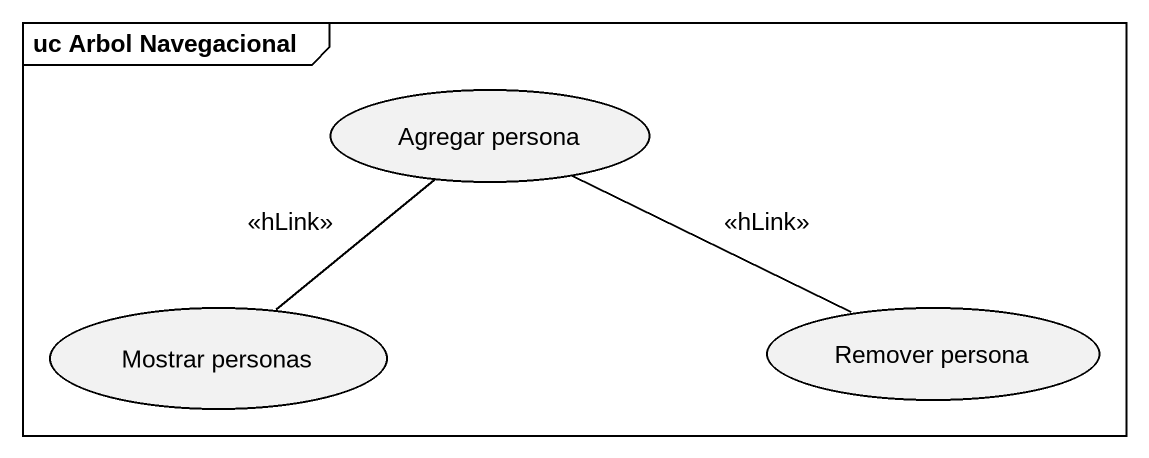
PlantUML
@startuml
mainframe uc Arbol Navegacional
usecase "Agregar persona" as Agregar_persona
usecase "Mostrar personas" as Mostrar_personas
usecase "Remover persona" as Remover_persona
Agregar_persona -- Mostrar_personas : <<hLink>>
Agregar_persona -right- Remover_persona : <<hLink>>
@enduml
